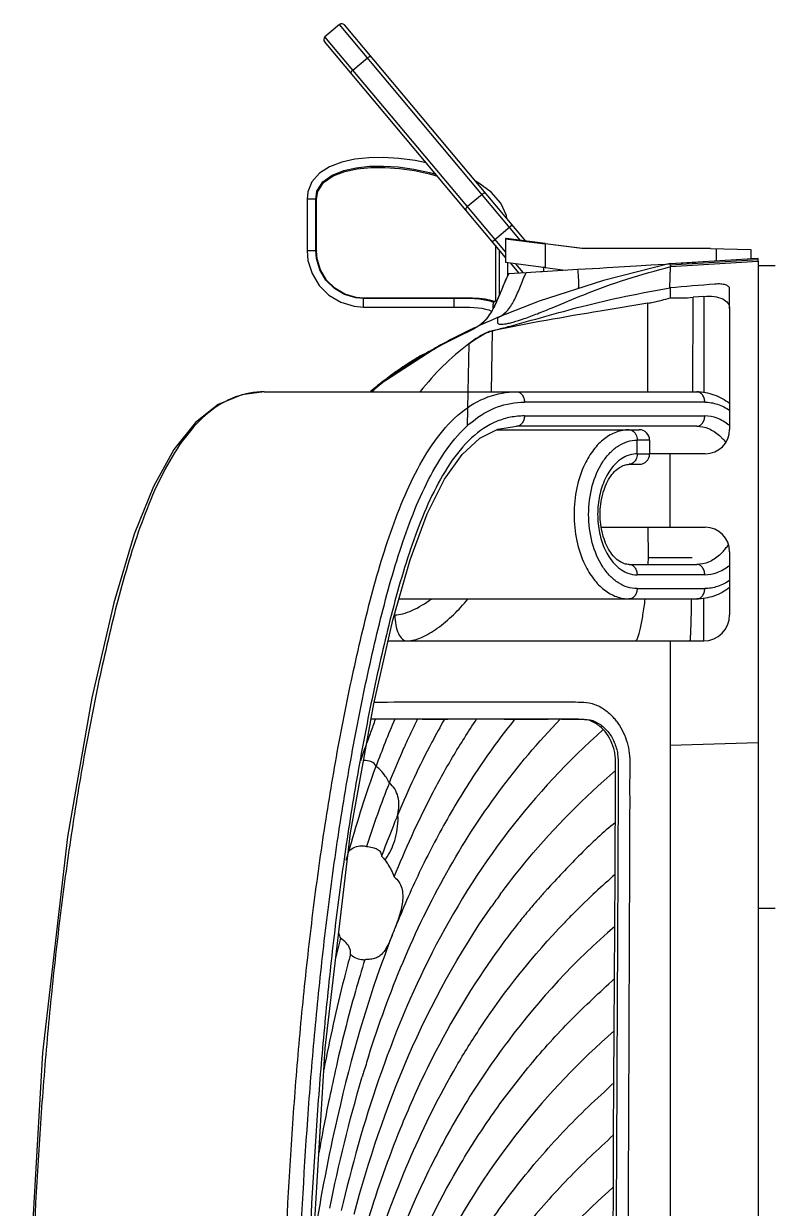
# Model space of a CAD drawing. Header units: millimetres. Extents: x 4086 to 8300, y 123 to 1549.
# Drawn here: x 7278.8 to 7322.3, y 1058.3 to 1127 of the extents above; entities that cross this region are included whole.
import ezdxf

# ---------------------------------------------------------------- set-up
doc = ezdxf.new("R2010")
doc.units = ezdxf.units.MM
doc.layers.add('00_COMPONENTS', color=7, linetype='Continuous')

msp = doc.modelspace()

# ---------------------------------------------------------------- linework, layer by layer
at = {"layer": '00_COMPONENTS', "color": 7, "linetype": 'Continuous'}
for p, q in [((7297.105, 1126.913), (7296.263, 1126.206)), ((7307.599, 1114.406), (7297.105, 1126.913)), ((7307.891, 1114.37), (7297.387, 1126.888)), ((7306.727, 1113.735), (7296.263, 1126.206)), ((7306.727, 1113.424), (7296.238, 1125.924)), ((7297.882, 1124.276), (7298.725, 1124.983)), ((7295.276, 1117.226), (7295.231, 1116.803)), ((7295.231, 1116.803), (7295.231, 1113.813)), ((7295.731, 1113.813), (7295.731, 1116.803)), ((7295.771, 1113.792), (7295.771, 1116.782)), ((7305.363, 1117.071), (7304.521, 1116.364)), ((7306.804, 1115.665), (7306.778, 1115.854)), ((7305.962, 1114.335), (7307.111, 1115.299)), ((7306.727, 1114.514), (7306.727, 1113.122)), ((7306.762, 1114.51), (7306.727, 1114.514)), ((7306.727, 1114.497), (7309.027, 1114.205)), ((7309.027, 1114.228), (7306.762, 1114.51)), ((7306.14, 1114.123), (7306.14, 1110.901)), ((7306.357, 1113.865), (7306.357, 1111.205)), ((7309.027, 1114.228), (7311.327, 1113.939)), ((7309.027, 1114.205), (7309.027, 1112.831)), ((7311.149, 1113.939), (7309.027, 1114.205)), ((7318.6, 1113.939), (7311.149, 1113.939)), ((7318.6, 1113.939), (7320.927, 1113.878)), ((7318.927, 1113.93), (7318.927, 1113.215)), ((7320.927, 1113.878), (7320.927, 1113.332)), ((7308.925, 1112.844), (7306.727, 1113.122)), ((7306.857, 1112.356), (7306.857, 1113.122)), ((7307.011, 1113.086), (7307.479, 1112.528)), ((7307.303, 1113.049), (7307.727, 1112.543)), ((7316.257, 1113.065), (7312.396, 1112.077)), ((7314.282, 1112.931), (7315.133, 1112.982)), ((7315.133, 1112.982), (7315.994, 1113.033)), ((7315.994, 1113.033), (7316.114, 1113.04)), ((7316.114, 1113.04), (7316.173, 1113.043)), ((7317.751, 1113.135), (7316.248, 1113.047)), ((7321.349, 1113.357), (7316.258, 1113.058)), ((7321.349, 1113.274), (7316.258, 1112.978)), ((7316.258, 1113.057), (7316.258, 1113.058)), ((7316.258, 1112.978), (7316.258, 1113.057)), ((7321.349, 1113.36), (7320.956, 1113.337)), ((7321.349, 1113.361), (7321.349, 1113.36)), ((7321.349, 1113.36), (7321.349, 1113.361)), ((7321.349, 1113.347), (7321.349, 1113.356)), ((7321.349, 1113.274), (7321.349, 1113.347)), ((7321.349, 1113.345), (7321.349, 1113.343)), ((7321.349, 1113.343), (7321.349, 1113.342)), ((7321.349, 1113.206), (7321.349, 1113.274)), ((7321.349, 1113.206), (7321.349, 954.808)), ((7306.575, 1111.721), (7306.918, 1112.494)), ((7306.918, 1112.494), (7307.923, 1112.554)), ((7306.918, 1112.496), (7306.918, 1112.494)), ((7306.918, 1112.494), (7306.918, 1112.494)), ((7307.923, 1112.554), (7308.745, 1112.603)), ((7308.745, 1112.603), (7308.867, 1112.61)), ((7308.867, 1112.61), (7310.918, 1112.732)), ((7308.927, 1112.824), (7308.909, 1112.846)), ((7309.027, 1112.831), (7308.925, 1112.844)), ((7308.927, 1112.846), (7308.927, 1112.614)), ((7309.027, 1112.831), (7310.171, 1112.688)), ((7310.918, 1112.732), (7312.192, 1112.807)), ((7312.192, 1112.807), (7312.584, 1112.831)), ((7312.584, 1112.831), (7314.282, 1112.931)), ((7322.349, 1112.928), (7321.349, 1112.928)), ((7312.396, 1112.077), (7308.665, 1110.883)), ((7319.704, 1110.456), (7319.704, 1111.604)), ((7298.5, 1111.045), (7298.5, 1111.065)), ((7303.738, 1111.065), (7298.5, 1111.065)), ((7298.501, 1110.787), (7298.501, 1111.045)), ((7303.738, 1111.045), (7298.501, 1111.045)), ((7303.997, 1111.066), (7303.738, 1111.065)), ((7303.738, 1111.045), (7303.738, 1111.065)), ((7303.877, 1111.046), (7303.738, 1111.045)), ((7303.738, 1110.545), (7303.738, 1111.045)), ((7306.084, 1110.861), (7305.88, 1110.928)), ((7306.471, 1111.468), (7306.501, 1111.541)), ((7317.568, 1105.639), (7317.586, 1111.111)), ((7318.204, 1111.167), (7317.586, 1111.111)), ((7318.204, 1111.167), (7318.204, 1105.57)), ((7297.949, 1110.592), (7298.501, 1110.545)), ((7298.501, 1110.545), (7298.501, 1110.787)), ((7298.501, 1110.545), (7303.738, 1110.545)), ((7303.738, 1110.545), (7303.892, 1110.545)), ((7305.759, 1110.376), (7305.913, 1110.31)), ((7306, 1110.731), (7305.991, 1110.668)), ((7305.991, 1110.668), (7305.992, 1110.561)), ((7305.991, 1110.668), (7305.991, 1110.563)), ((7305.991, 1110.563), (7305.991, 1110.426)), ((7305.992, 1110.561), (7305.992, 1110.427)), ((7306.095, 1110.87), (7306.051, 1110.829)), ((7308.665, 1110.883), (7306.261, 1109.935)), ((7314.973, 1105.638), (7314.961, 1110.771)), ((7319.704, 1110.452), (7319.703, 1103.459)), ((7306.261, 1109.935), (7305.894, 1109.775)), ((7304.936, 1109.295), (7302.855, 1108.286)), ((7304.98, 1109.364), (7304.8, 1109.282)), ((7304.918, 1109.332), (7304.917, 1109.326)), ((7304.935, 1109.341), (7304.918, 1109.332)), ((7305.95, 1109.17), (7305.885, 1105.638)), ((7304.591, 1108.414), (7304.54, 1105.638)), ((7300.64, 1106.978), (7300.608, 1106.957)), ((7300.664, 1106.994), (7300.64, 1106.978)), ((7299.743, 1106.332), (7299.772, 1106.355)), ((7299.743, 1106.332), (7299.77, 1106.297)), ((7299.811, 1106.384), (7299.839, 1106.405)), ((7292.74, 1105.638), (7317.805, 1105.638)), ((7304.54, 1105.638), (7304.503, 1103.638)), ((7318.26, 1105.038), (7307.814, 1105.038)), ((7307.814, 1104.238), (7318.26, 1104.238)), ((7306.209, 1103.438), (7314.47, 1103.438)), ((7317.805, 1103.638), (7307.36, 1103.638)), ((7314.343, 1102.038), (7314.343, 1102.838)), ((7315.07, 1102.838), (7314.343, 1102.838)), ((7315.07, 1102.838), (7315.07, 1102.038)), ((7314.343, 1102.038), (7315.07, 1102.038)), ((7318.289, 1102.045), (7315.07, 1102.045)), ((7313.888, 1101.438), (7314.47, 1101.438)), ((7312.281, 1097.788), (7318.289, 1097.788)), ((7314.997, 1096.038), (7314.992, 1097.788)), ((7314.997, 1096.038), (7317.537, 1096.038)), ((7319.703, 1096.374), (7319.703, 1092.71)), ((7313.888, 1095.638), (7317.805, 1095.638)), ((7318.26, 1095.038), (7314.343, 1095.038)), ((7314.343, 1094.238), (7318.26, 1094.238)), ((7300.546, 1093.638), (7317.805, 1093.638)), ((7299.92, 1091.21), (7318.203, 1091.21)), ((7302.738, 1087.678), (7303.613, 1087.679)), ((7299.195, 1086.666), (7298.925, 1086.666)), ((7301.376, 1086.676), (7301.175, 1086.675)), ((7301.63, 1086.677), (7301.376, 1086.676)), ((7301.904, 1086.677), (7301.629, 1086.677)), ((7302.125, 1086.678), (7301.904, 1086.677)), ((7307.25, 1086.679), (7305.043, 1086.679)), ((7316.255, 1085.15), (7316.246, 982.931)), ((7321.349, 1085.307), (7316.255, 1085.15)), ((7300.49, 1081.158), (7300.436, 1081.027)), ((7300.497, 1080.987), (7300.436, 1081.027)), ((7297.646, 1079.008), (7297.708, 1079.228)), ((7313.05, 1074.663), (7313.066, 1077.677)), ((7306.417, 1076.523), (7306.479, 1076.607)), ((7306.479, 1076.607), (7306.526, 1076.671)), ((7313.218, 1076.638), (7313.213, 1075.438)), ((7313.894, 1076.638), (7313.889, 1075.438)), ((7321.349, 1075.721), (7322.349, 1075.721)), ((7313.034, 1071.648), (7313.05, 1074.663)), ((7297.739, 1073.045), (7297.702, 1072.91)), ((7313.018, 1068.632), (7313.034, 1071.648)), ((7313.001, 1065.622), (7313.018, 1068.625)), ((7298.784, 1067.129), (7298.799, 1067.178)), ((7298.407, 1065.902), (7298.428, 1065.973)), ((7312.985, 1062.596), (7313.001, 1065.615)), ((7312.969, 1059.583), (7312.985, 1062.59)), ((7312.952, 1056.556), (7312.969, 1059.577))]:
    msp.add_line(p, q, dxfattribs=at)
for points in [[(7302.134, 1118.897), (7301.497, 1119.032), (7300.551, 1119.158), (7299.659, 1119.212), (7298.811, 1119.197), (7298.002, 1119.111), (7297.234, 1118.942), (7296.535, 1118.675), (7295.944, 1118.297), (7295.511, 1117.804), (7295.276, 1117.226)], [(7295.731, 1116.803), (7295.798, 1117.252), (7296.134, 1117.792), (7296.685, 1118.191), (7297.347, 1118.454), (7298.069, 1118.615), (7298.84, 1118.698), (7299.652, 1118.711), (7300.504, 1118.66), (7301.404, 1118.54), (7302.328, 1118.347), (7302.684, 1118.242)], [(7295.771, 1116.782), (7295.842, 1117.233), (7296.188, 1117.764), (7296.744, 1118.147), (7297.407, 1118.399), (7298.132, 1118.551), (7298.913, 1118.627), (7299.733, 1118.632), (7300.579, 1118.573), (7301.447, 1118.45), (7302.315, 1118.263), (7302.782, 1118.125)], [(7305.887, 1117.198), (7305.18, 1117.727), (7304.987, 1117.831)], [(7306.778, 1115.854), (7306.442, 1116.569), (7305.887, 1117.198)], [(7295.231, 1113.813), (7295.281, 1113.243), (7295.515, 1112.48), (7295.928, 1111.795), (7296.497, 1111.231), (7297.185, 1110.821), (7297.949, 1110.592)], [(7298.501, 1111.045), (7298.061, 1111.08), (7297.402, 1111.272), (7296.809, 1111.621), (7296.319, 1112.107), (7295.966, 1112.697), (7295.769, 1113.354), (7295.731, 1113.813)], [(7298.5, 1111.065), (7298.071, 1111.099), (7297.421, 1111.288), (7296.835, 1111.632), (7296.352, 1112.111), (7296.003, 1112.694), (7295.809, 1113.342), (7295.771, 1113.792)], [(7306.031, 1110.801), (7305.831, 1110.878), (7305.515, 1110.952), (7305.212, 1110.997), (7304.922, 1111.024), (7304.643, 1111.038), (7304.374, 1111.044), (7304.13, 1111.046), (7303.877, 1111.046)], [(7305.88, 1110.928), (7305.543, 1110.994), (7305.189, 1111.034), (7304.817, 1111.056), (7304.422, 1111.065), (7303.997, 1111.066)], [(7306.23, 1110.916), (7306.217, 1110.916), (7306.151, 1110.901), (7306.095, 1110.87)], [(7303.892, 1110.545), (7304.162, 1110.546), (7304.413, 1110.544), (7304.661, 1110.537), (7304.899, 1110.524), (7305.128, 1110.504), (7305.349, 1110.474), (7305.559, 1110.433), (7305.759, 1110.376)], [(7306.051, 1110.829), (7306.02, 1110.783), (7306, 1110.731)], [(7305.894, 1109.775), (7305.569, 1109.63), (7305.26, 1109.488), (7304.965, 1109.349), (7304.685, 1109.214), (7304.418, 1109.083), (7304.163, 1108.955), (7303.922, 1108.831), (7303.692, 1108.71), (7303.474, 1108.594), (7303.268, 1108.482), (7303.074, 1108.375), (7302.894, 1108.273), (7302.73, 1108.18), (7302.584, 1108.096), (7302.459, 1108.022), (7302.358, 1107.962), (7302.319, 1107.939)], [(7304.8, 1109.282), (7304.017, 1108.9), (7303.206, 1108.477), (7302.367, 1108.008)], [(7302.855, 1108.286), (7299.47, 1106.074), (7298.999, 1105.638)], [(7302.302, 1107.968), (7301.501, 1107.485), (7300.609, 1106.901), (7299.698, 1106.246), (7298.936, 1105.638)], [(7300.663, 1106.993), (7300.704, 1107.022), (7300.883, 1107.141), (7300.939, 1107.178)], [(7292.74, 1105.638), (7291.443, 1105.471), (7290.079, 1104.893), (7288.771, 1103.863), (7287.51, 1102.293), (7286.329, 1100.157), (7285.219, 1097.387), (7284.034, 1093.419), (7282.766, 1087.914), (7281.345, 1079.858), (7279.894, 1067.341), (7279.005, 1051.963), (7278.813, 1034.038)], [(7295.155, 1034.038), (7295.355, 1052.167), (7296.269, 1067.615), (7297.749, 1080.084), (7299.087, 1087.565), (7300.193, 1092.404), (7301.197, 1095.913), (7302.184, 1098.566), (7303.189, 1100.57), (7304.215, 1102.011), (7305.234, 1102.948), (7306.285, 1103.477), (7307.361, 1103.638)]]:
    msp.add_lwpolyline(points, dxfattribs=at)
for centre, radius, start, end in [((7297.234, 1126.759), 0.2, 40, 130), ((7296.391, 1126.052), 0.2, 130, 220), ((7316.33, 1113.198), 0.374, 206.23168, 209.63291), ((7315.311, 1108.419), 9.332, 154.09072, 154.80465), ((7316.708, 1120.71), 9.639, 267.35042, 275.22668), ((7319.013, 1079.109), 33.351, 116.11811, 119.12716), ((7320.189, 1076.734), 36.001, 115.59563, 116.13454), ((7320.638, 1075.797), 37.04, 115.10016, 115.59589), ((7304.018, 1111.252), 2.121, 295.09898, 301.20812), ((7320.997, 1075.031), 37.886, 114.7386, 115.10067), ((7313.617, 1096.451), 14.986, 127.03372, 142.12893), ((7317.488, 1081.9), 30.171, 119.17769, 120.20759), ((7315.148, 1094.348), 17.586, 125.20411, 126.88849), ((7314.066, 1087.119), 23.972, 121.54746, 122.61253), ((7312.561, 1089.569), 21.097, 120.53593, 121.54425), ((7302.349, 1106.88), 0.998, 110.32813, 120.49608), ((7317.488, 1081.942), 30.134, 120.25448, 121.00119), ((7316.993, 1082.751), 29.187, 120.20938, 120.94705), ((7302.355, 1106.865), 1.015, 102.83943, 110.35346), ((7311.512, 1090.933), 19.382, 124.2351, 126.34112), ((7313.302, 1088.308), 22.559, 122.61305, 124.07574), ((7313.306, 1088.302), 22.566, 122.60551, 124.07278), ((7311.848, 1090.496), 19.933, 127.39377, 130.52148), ((7311.864, 1090.476), 19.959, 127.40476, 127.64797), ((7311.863, 1090.476), 19.958, 127.14915, 127.28883), ((7311.862, 1090.478), 19.956, 126.87896, 127.04923), ((7311.861, 1090.48), 19.954, 126.7097, 126.87896), ((7311.859, 1090.483), 19.95, 126.37645, 126.70971), ((7314.47, 1102.838), 0.6, 0, 90), ((7318.289, 1103.459), 1.414, 269.99978, 359.99925), ((7317.329, 1101.089), 2.689, 46.23533, 48.48486), ((7314.47, 1102.038), 0.6, 270, 0), ((7318.289, 1096.374), 1.414, 359.99999, 89.99962), ((7317.013, 1098.493), 3.128, 317.09032, 321.79892), ((7316.759, 1098.694), 3.452, 321.79375, 326.16945), ((7317.259, 1098.263), 2.792, 311.55166, 317.10389), ((7318.203, 1092.71), 1.5, 270.00021, 0), ((7351.34, 1064.853), 55.503, 156.85232, 159.87013), ((7285.153, 1094.18), 18.105, 335.16552, 335.51729), ((7310.553, 1084.598), 3.253, 37.14851, 41.79013), ((6153.451, 1086.957), 1159.649, 359.690317, 359.839053), ((7355.886, 1060.8), 60.137, 158.34473, 162.08143), ((7358.623, 1057.056), 62.931, 157.60987, 159.84713), ((7296.132, 1081.13), 4.455, 324.03715, 325.14644), ((7345.97, 1040.103), 49.945, 131.20884, 132.9504), ((7340.707, 1048.137), 42.657, 138.05097, 138.9936), ((7343.777, 1045.389), 46.778, 137.81757, 138.06088), ((7345.111, 1044.18), 48.578, 137.64452, 137.81796), ((7343.654, 1042.59), 46.546, 132.9497, 135.09979), ((7341.056, 1051.042), 43.002, 143.66102, 144.77905), ((7337.223, 1051.172), 38.037, 138.99995, 140.33796), ((7337.923, 1050.599), 38.942, 140.34691, 141.58404), ((7342.229, 1044.02), 44.527, 135.10955, 136.12361), ((7383.992, 1052.544), 89.442, 166.13232, 166.94695), ((7301.233, 1075.514), 4.355, 196.38038, 200.61285), ((7296.533, 1075.863), 4.005, 335.71892, 340.81431), ((7378.299, 1051.084), 83.5, 164.84806, 165.74597), ((7298.704, 1074.098), 1.428, 227.47293, 229.30077), ((7370.374, 1050.371), 75.207, 162.69342, 164.14644), ((7298.478, 1073.791), 1.053, 270.02152, 275.23841), ((7390.161, 1048.169), 95.714, 165.80293, 169.03583), ((7380.265, 1047.641), 85.468, 164.19707, 167.39325), ((7369.163, 1044.865), 73.817, 162.44492, 163.18302), ((7348.591, 1043.724), 51.671, 153.68385, 154.00414), ((7394.463, 1044.374), 100.036, 167.34208, 168.39225), ((7370.597, 1044.429), 75.316, 163.18116, 163.37782), ((7406.124, 1041.992), 111.938, 168.39921, 169.93075)]:
    msp.add_arc(centre, radius, start, end, dxfattribs=at)
for points, knots in [([(7298.725, 1124.983), (7298.744, 1124.999), (7298.785, 1125.027), (7298.846, 1125.053), (7298.901, 1125.06), (7298.933, 1125.046), (7298.942, 1125.035)], [0, 0, 0, 0, 0.320217, 0.60483, 0.829662, 1, 1, 1, 1]), ([(7297.793, 1124.071), (7297.784, 1124.082), (7297.775, 1124.115), (7297.792, 1124.168), (7297.828, 1124.225), (7297.863, 1124.259), (7297.882, 1124.276)], [0, 0, 0, 0, 0.170338, 0.39517, 0.679783, 1, 1, 1, 1]), ([(7305.58, 1117.124), (7305.572, 1117.134), (7305.54, 1117.148), (7305.485, 1117.141), (7305.423, 1117.115), (7305.383, 1117.088), (7305.363, 1117.071)], [0, 0, 0, 0, 0.170338, 0.39517, 0.679783, 1, 1, 1, 1]), ([(7295.231, 1116.803), (7295.231, 1116.804), (7295.239, 1116.804), (7295.25, 1116.807), (7295.272, 1116.807), (7295.313, 1116.809), (7295.378, 1116.811), (7295.433, 1116.811), (7295.463, 1116.811)], [0, 0, 0, 0, 0.020327, 0.076417, 0.167349, 0.290129, 0.613688, 1, 1, 1, 1]), ([(7295.463, 1116.811), (7295.497, 1116.811), (7295.559, 1116.811), (7295.634, 1116.81), (7295.681, 1116.808), (7295.708, 1116.807), (7295.72, 1116.804), (7295.731, 1116.804), (7295.73, 1116.803)], [0, 0, 0, 0, 0.376259, 0.701693, 0.827349, 0.920989, 0.979256, 1, 1, 1, 1]), ([(7295.732, 1116.786), (7295.741, 1116.786), (7295.753, 1116.784), (7295.767, 1116.784), (7295.771, 1116.782)], [0, 0, 0, 0, 0.685942, 1, 1, 1, 1]), ([(7295.771, 1116.782), (7295.771, 1116.782), (7295.771, 1116.782), (7295.771, 1116.782), (7295.771, 1116.782)], [0, 0, 0, 0, 0.6153, 1, 1, 1, 1]), ([(7304.521, 1116.364), (7304.501, 1116.348), (7304.467, 1116.313), (7304.431, 1116.257), (7304.414, 1116.204), (7304.423, 1116.17), (7304.431, 1116.16)], [0, 0, 0, 0, 0.320217, 0.60483, 0.829662, 1, 1, 1, 1]), ([(7295.231, 1113.813), (7295.231, 1113.815), (7295.239, 1113.815), (7295.25, 1113.817), (7295.272, 1113.818), (7295.313, 1113.82), (7295.378, 1113.821), (7295.433, 1113.822), (7295.463, 1113.822)], [0, 0, 0, 0, 0.020326, 0.076415, 0.167346, 0.290125, 0.613686, 1, 1, 1, 1]), ([(7295.463, 1113.822), (7295.497, 1113.822), (7295.559, 1113.822), (7295.634, 1113.821), (7295.681, 1113.818), (7295.708, 1113.818), (7295.72, 1113.815), (7295.731, 1113.815), (7295.731, 1113.813)], [0, 0, 0, 0, 0.376255, 0.701687, 0.827344, 0.920985, 0.979254, 1, 1, 1, 1]), ([(7295.734, 1113.797), (7295.739, 1113.797), (7295.751, 1113.795), (7295.764, 1113.796), (7295.771, 1113.793)], [0, 0, 0, 0, 0.38691, 1, 1, 1, 1]), ([(7295.771, 1113.793), (7295.771, 1113.793), (7295.771, 1113.793), (7295.771, 1113.793), (7295.771, 1113.792)], [0, 0, 0, 0, 0.61528, 1, 1, 1, 1]), ([(7316.258, 1112.978), (7316.277, 1112.969), (7316.285, 1112.93), (7316.29, 1112.899), (7316.291, 1112.889)], [0, 0, 0, 0, 0.676786, 1, 1, 1, 1]), ([(7306.303, 1109.943), (7306.514, 1110.04), (7306.9, 1110.356), (7307.282, 1111.014), (7307.59, 1111.765), (7307.801, 1112.29), (7307.923, 1112.554)], [0, 0, 0, 0, 0.222516, 0.459459, 0.72133, 1, 1, 1, 1]), ([(7310.918, 1111.622), (7310.955, 1111.633), (7310.979, 1111.785), (7310.972, 1111.996), (7310.947, 1112.342), (7310.927, 1112.593), (7310.918, 1112.732)], [0, 0, 0, 0, 0.103094, 0.319178, 0.628388, 1, 1, 1, 1]), ([(7316.248, 1111.661), (7316.245, 1111.821), (7316.252, 1112.097), (7316.262, 1112.455), (7316.272, 1112.705), (7316.292, 1112.837), (7316.291, 1112.889)], [0, 0, 0, 0, 0.388845, 0.675171, 0.873993, 1, 1, 1, 1]), ([(7306.058, 1110.527), (7306.106, 1110.62), (7306.292, 1111.012), (7306.451, 1111.416), (7306.576, 1111.72)], [0, 0, 0, 0, 0.241179, 1, 1, 1, 1]), ([(7306.87, 1109.413), (7308.298, 1109.79), (7311.384, 1110.713), (7314.543, 1111.366), (7316.262, 1111.652)], [0, 0, 0, 0, 0.458745, 1, 1, 1, 1]), ([(7316.262, 1111.652), (7316.263, 1111.608), (7316.264, 1111.418), (7316.263, 1111.228), (7316.262, 1111.081)], [0, 0, 0, 0, 0.23012, 1, 1, 1, 1]), ([(7319.704, 1111.604), (7319.702, 1111.651), (7319.642, 1111.762), (7319.442, 1111.844), (7319.174, 1111.888), (7318.967, 1111.884), (7318.855, 1111.876)], [0, 0, 0, 0, 0.146395, 0.356488, 0.651076, 1, 1, 1, 1]), ([(7306.06, 1110.538), (7306.098, 1110.611), (7306.245, 1110.916), (7306.373, 1111.23), (7306.471, 1111.468)], [0, 0, 0, 0, 0.242643, 1, 1, 1, 1]), ([(7306.261, 1109.639), (7306.265, 1109.621), (7306.29, 1109.577), (7306.379, 1109.549), (7306.507, 1109.546), (7306.684, 1109.564), (7306.906, 1109.607), (7307.287, 1109.704), (7307.848, 1109.888), (7308.6, 1110.171), (7309.752, 1110.636), (7310.645, 1111.014), (7311.261, 1111.262)], [0, 0, 0, 0, 0.010684, 0.025772, 0.049619, 0.082831, 0.125203, 0.176528, 0.303176, 0.455918, 0.627336, 1, 1, 1, 1]), ([(7314.961, 1110.771), (7315.065, 1110.788), (7315.504, 1110.87), (7315.937, 1110.983), (7316.262, 1111.081)], [0, 0, 0, 0, 0.237728, 1, 1, 1, 1]), ([(7318.204, 1111.167), (7318.406, 1111.185), (7318.783, 1111.182), (7319.278, 1111.062), (7319.628, 1110.81), (7319.704, 1110.563), (7319.704, 1110.453)], [0, 0, 0, 0, 0.330642, 0.609061, 0.820367, 1, 1, 1, 1]), ([(7314.961, 1110.771), (7314.044, 1110.618), (7311.035, 1110.123), (7308.029, 1109.6), (7305.954, 1109.17)], [0, 0, 0, 0, 0.304777, 1, 1, 1, 1]), ([(7304.951, 1109.335), (7305.01, 1109.364), (7305.235, 1109.488), (7305.436, 1109.655), (7305.566, 1109.795)], [0, 0, 0, 0, 0.256914, 1, 1, 1, 1]), ([(7306.261, 1109.935), (7306.263, 1109.922), (7306.254, 1109.823), (7306.26, 1109.725), (7306.261, 1109.639)], [0, 0, 0, 0, 0.132602, 1, 1, 1, 1]), ([(7304.591, 1108.414), (7304.826, 1108.591), (7305.177, 1108.824), (7305.633, 1109.058), (7305.838, 1109.142), (7305.929, 1109.164)], [0, 0, 0, 0, 0.57236, 0.817222, 1, 1, 1, 1]), ([(7305.009, 1108.718), (7305.141, 1108.81), (7305.385, 1108.962), (7305.643, 1109.092), (7305.763, 1109.134)], [0, 0, 0, 0, 0.559672, 1, 1, 1, 1]), ([(7305.763, 1109.134), (7305.771, 1109.137), (7305.795, 1109.146), (7305.822, 1109.154), (7305.84, 1109.153)], [0, 0, 0, 0, 0.322267, 1, 1, 1, 1]), ([(7305.929, 1109.164), (7305.933, 1109.165), (7305.941, 1109.167), (7305.949, 1109.169), (7305.954, 1109.17)], [0, 0, 0, 0, 0.509554, 1, 1, 1, 1]), ([(7305.944, 1109.168), (7306.017, 1109.186), (7306.326, 1109.267), (7306.634, 1109.349), (7306.87, 1109.413)], [0, 0, 0, 0, 0.234258, 1, 1, 1, 1]), ([(7298.935, 1105.646), (7299.185, 1105.851), (7300.155, 1106.616), (7301.186, 1107.303), (7301.967, 1107.772)], [0, 0, 0, 0, 0.26174, 1, 1, 1, 1]), ([(7301.984, 1107.783), (7301.725, 1107.627), (7300.679, 1106.977), (7299.678, 1106.254), (7298.961, 1105.664)], [0, 0, 0, 0, 0.245791, 1, 1, 1, 1]), ([(7292.74, 1105.638), (7292.181, 1105.638), (7291.009, 1105.428), (7289.42, 1104.466), (7288.076, 1102.988), (7286.96, 1101.165), (7286.028, 1099.126), (7284.972, 1096.209), (7283.936, 1092.397), (7282.901, 1087.725), (7282.02, 1082.977), (7281.285, 1078.174), (7280.677, 1073.33), (7280.182, 1068.457), (7279.659, 1061.928), (7279.229, 1053.737), (7278.997, 1043.891), (7278.986, 1037.323), (7279.022, 1034.038)], [0, 0, 0, 0, 0.0222, 0.046025, 0.072319, 0.100712, 0.130495, 0.161124, 0.223663, 0.287002, 0.350876, 0.415151, 0.479717, 0.544489, 0.609409, 0.739495, 0.869728, 1, 1, 1, 1]), ([(7293.641, 1034.038), (7293.605, 1037.323), (7293.618, 1043.891), (7293.848, 1053.737), (7294.278, 1061.928), (7294.802, 1068.457), (7295.296, 1073.33), (7295.904, 1078.174), (7296.64, 1082.977), (7297.521, 1087.725), (7298.555, 1092.397), (7299.592, 1096.209), (7300.647, 1099.126), (7301.58, 1101.165), (7302.696, 1102.988), (7304.04, 1104.466), (7305.628, 1105.428), (7306.8, 1105.638), (7307.36, 1105.638)], [0, 0, 0, 0, 0.130269, 0.260503, 0.39059, 0.45551, 0.520282, 0.584848, 0.649123, 0.712997, 0.776337, 0.838877, 0.869506, 0.899289, 0.927683, 0.953976, 0.977802, 1, 1, 1, 1]), ([(7307.36, 1105.638), (7307.417, 1105.638), (7307.544, 1105.605), (7307.697, 1105.464), (7307.793, 1105.264), (7307.814, 1105.113), (7307.814, 1105.038)], [0, 0, 0, 0, 0.208658, 0.455319, 0.730106, 1, 1, 1, 1]), ([(7317.805, 1105.638), (7318.139, 1105.638), (7318.823, 1105.517), (7319.428, 1105.182), (7319.705, 1104.976)], [0, 0, 0, 0, 0.491282, 1, 1, 1, 1]), ([(7318.26, 1105.038), (7318.26, 1105.116), (7318.238, 1105.267), (7318.142, 1105.464), (7317.992, 1105.603), (7317.865, 1105.638), (7317.805, 1105.638)], [0, 0, 0, 0, 0.280841, 0.544707, 0.782508, 1, 1, 1, 1]), ([(7294.487, 1034.038), (7294.452, 1037.316), (7294.464, 1043.87), (7294.693, 1053.693), (7295.122, 1061.86), (7295.644, 1068.368), (7296.136, 1073.221), (7296.741, 1078.043), (7297.473, 1082.822), (7298.348, 1087.542), (7299.374, 1092.173), (7300.397, 1095.939), (7301.432, 1098.8), (7302.335, 1100.778), (7303.405, 1102.527), (7304.681, 1103.932), (7306.181, 1104.84), (7307.286, 1105.038), (7307.814, 1105.038)], [0, 0, 0, 0, 0.131369, 0.262673, 0.393742, 0.459114, 0.524305, 0.589255, 0.653871, 0.718039, 0.781601, 0.843975, 0.874259, 0.903456, 0.930979, 0.956146, 0.978818, 1, 1, 1, 1]), ([(7318.26, 1105.038), (7318.511, 1105.038), (7319.029, 1104.951), (7319.494, 1104.71), (7319.712, 1104.559)], [0, 0, 0, 0, 0.486328, 1, 1, 1, 1]), ([(7307.814, 1104.238), (7307.547, 1104.238), (7307.005, 1104.189), (7305.918, 1103.866), (7304.646, 1102.983), (7303.423, 1101.457), (7302.414, 1099.617), (7301.572, 1097.588), (7300.855, 1095.447), (7300.231, 1093.239), (7299.488, 1090.232), (7298.67, 1086.415), (7297.84, 1081.778), (7297.145, 1077.09), (7296.571, 1072.363), (7296.104, 1067.609), (7295.609, 1061.241), (7295.202, 1053.252), (7294.985, 1043.649), (7294.975, 1037.242), (7295.01, 1034.038)], [0, 0, 0, 0, 0.010863, 0.021975, 0.045782, 0.072285, 0.100894, 0.130806, 0.161484, 0.192615, 0.224043, 0.287376, 0.351229, 0.415471, 0.479997, 0.544726, 0.609603, 0.739611, 0.869784, 1, 1, 1, 1]), ([(7307.814, 1104.238), (7307.814, 1104.164), (7307.793, 1104.013), (7307.698, 1103.813), (7307.545, 1103.673), (7307.419, 1103.639), (7307.361, 1103.638)], [0, 0, 0, 0, 0.269751, 0.544459, 0.791198, 1, 1, 1, 1]), ([(7317.805, 1103.638), (7317.865, 1103.638), (7317.992, 1103.674), (7318.142, 1103.813), (7318.238, 1104.01), (7318.26, 1104.161), (7318.26, 1104.238)], [0, 0, 0, 0, 0.217492, 0.455293, 0.719159, 1, 1, 1, 1]), ([(7319.656, 1103.711), (7319.453, 1103.875), (7319.012, 1104.14), (7318.504, 1104.238), (7318.26, 1104.238)], [0, 0, 0, 0, 0.517132, 1, 1, 1, 1]), ([(7313.888, 1103.438), (7313.637, 1103.438), (7313.115, 1103.341), (7312.4, 1102.926), (7311.777, 1102.279), (7311.456, 1101.742), (7311.314, 1101.448)], [0, 0, 0, 0, 0.220164, 0.455042, 0.714092, 1, 1, 1, 1]), ([(7314.062, 1103.393), (7314.15, 1103.345), (7314.298, 1103.17), (7314.343, 1102.952), (7314.343, 1102.838)], [0, 0, 0, 0, 0.467793, 1, 1, 1, 1]), ([(7317.805, 1103.638), (7318.035, 1103.638), (7318.518, 1103.537), (7318.925, 1103.267), (7319.111, 1103.102)], [0, 0, 0, 0, 0.480341, 1, 1, 1, 1]), ([(7314.343, 1094.238), (7314.158, 1094.238), (7313.778, 1094.297), (7313.241, 1094.553), (7312.753, 1094.961), (7312.168, 1095.709), (7311.667, 1096.921), (7311.467, 1098.538), (7311.667, 1100.156), (7312.168, 1101.368), (7312.753, 1102.116), (7313.241, 1102.524), (7313.778, 1102.78), (7314.158, 1102.838), (7314.343, 1102.838)], [0, 0, 0, 0, 0.049211, 0.100828, 0.156564, 0.217289, 0.352542, 0.500003, 0.647464, 0.782715, 0.84344, 0.899176, 0.950791, 1, 1, 1, 1]), ([(7319.189, 1103.031), (7319.213, 1103.008), (7319.31, 1102.911), (7319.401, 1102.808), (7319.465, 1102.727)], [0, 0, 0, 0, 0.244747, 1, 1, 1, 1]), ([(7314.343, 1102.038), (7314.282, 1102.038), (7314.036, 1102.023), (7313.795, 1101.947), (7313.629, 1101.863)], [0, 0, 0, 0, 0.245445, 1, 1, 1, 1]), ([(7314.343, 1102.038), (7314.343, 1101.924), (7314.298, 1101.707), (7314.15, 1101.532), (7314.062, 1101.484)], [0, 0, 0, 0, 0.532207, 1, 1, 1, 1]), ([(7316.256, 1097.788), (7316.262, 1098.505), (7316.278, 1099.927), (7316.253, 1101.348), (7316.255, 1102.053)], [0, 0, 0, 0, 0.504181, 1, 1, 1, 1]), ([(7311.314, 1101.448), (7311.104, 1101.011), (7310.791, 1100.052), (7310.637, 1098.538), (7310.791, 1097.025), (7311.104, 1096.065), (7311.314, 1095.629)], [0, 0, 0, 0, 0.242855, 0.5, 0.757146, 1, 1, 1, 1]), ([(7313.629, 1101.863), (7313.121, 1101.607), (7312.513, 1100.818), (7312.13, 1099.608), (7312.021, 1098.54), (7312.13, 1097.471), (7312.512, 1096.261), (7313.119, 1095.471), (7313.627, 1095.214)], [0, 0, 0, 0, 0.223547, 0.357902, 0.499939, 0.641986, 0.776371, 1, 1, 1, 1]), ([(7313.888, 1095.638), (7313.795, 1095.638), (7313.595, 1095.671), (7313.299, 1095.818), (7313.008, 1096.068), (7312.629, 1096.567), (7312.293, 1097.406), (7312.156, 1098.538), (7312.293, 1099.671), (7312.629, 1100.509), (7313.008, 1101.008), (7313.299, 1101.259), (7313.595, 1101.406), (7313.795, 1101.438), (7313.888, 1101.438)], [0, 0, 0, 0, 0.038333, 0.082245, 0.13429, 0.195249, 0.338982, 0.49998, 0.660985, 0.804735, 0.865697, 0.917751, 0.961669, 1, 1, 1, 1]), ([(7314.987, 1095.633), (7314.988, 1095.668), (7314.993, 1095.803), (7314.996, 1095.938), (7314.997, 1096.038)], [0, 0, 0, 0, 0.25811, 1, 1, 1, 1]), ([(7319.111, 1096.174), (7318.925, 1096.01), (7318.517, 1095.74), (7318.035, 1095.638), (7317.805, 1095.638)], [0, 0, 0, 0, 0.519647, 1, 1, 1, 1]), ([(7311.314, 1095.629), (7311.456, 1095.335), (7311.777, 1094.798), (7312.4, 1094.15), (7313.115, 1093.736), (7313.637, 1093.638), (7313.888, 1093.638)], [0, 0, 0, 0, 0.285908, 0.544957, 0.779835, 1, 1, 1, 1]), ([(7313.627, 1095.214), (7313.684, 1095.186), (7313.91, 1095.086), (7314.16, 1095.038), (7314.343, 1095.038)], [0, 0, 0, 0, 0.257911, 1, 1, 1, 1]), ([(7313.888, 1095.638), (7313.948, 1095.638), (7314.075, 1095.603), (7314.225, 1095.464), (7314.321, 1095.267), (7314.343, 1095.116), (7314.343, 1095.038)], [0, 0, 0, 0, 0.217492, 0.455293, 0.719159, 1, 1, 1, 1]), ([(7318.26, 1095.038), (7318.26, 1095.116), (7318.238, 1095.267), (7318.142, 1095.464), (7317.992, 1095.603), (7317.865, 1095.638), (7317.805, 1095.638)], [0, 0, 0, 0, 0.280841, 0.544707, 0.782508, 1, 1, 1, 1]), ([(7318.26, 1095.038), (7318.502, 1095.038), (7319.008, 1095.136), (7319.447, 1095.399), (7319.65, 1095.561)], [0, 0, 0, 0, 0.482988, 1, 1, 1, 1]), ([(7319.712, 1094.718), (7319.494, 1094.567), (7319.029, 1094.325), (7318.511, 1094.238), (7318.26, 1094.238)], [0, 0, 0, 0, 0.513676, 1, 1, 1, 1]), ([(7314.343, 1094.238), (7314.343, 1094.161), (7314.321, 1094.01), (7314.225, 1093.813), (7314.075, 1093.674), (7313.948, 1093.638), (7313.888, 1093.638)], [0, 0, 0, 0, 0.280841, 0.544707, 0.782508, 1, 1, 1, 1]), ([(7319.704, 1094.3), (7319.427, 1094.094), (7318.823, 1093.759), (7318.139, 1093.638), (7317.805, 1093.638)], [0, 0, 0, 0, 0.508701, 1, 1, 1, 1]), ([(7317.805, 1093.638), (7317.865, 1093.638), (7317.992, 1093.674), (7318.142, 1093.813), (7318.238, 1094.01), (7318.26, 1094.161), (7318.26, 1094.238)], [0, 0, 0, 0, 0.217492, 0.455293, 0.719159, 1, 1, 1, 1]), ([(7300.311, 1092.71), (7300.468, 1092.71), (7300.811, 1092.771), (7301.539, 1093.05), (7302.073, 1093.379), (7302.425, 1093.633)], [0, 0, 0, 0, 0.201738, 0.441735, 1, 1, 1, 1]), ([(7301.024, 1091.21), (7301.307, 1091.21), (7301.936, 1091.401), (7303.173, 1092.161), (7304.021, 1092.997), (7304.532, 1093.632)], [0, 0, 0, 0, 0.194668, 0.438487, 1, 1, 1, 1]), ([(7314.25, 1091.21), (7314.278, 1091.21), (7314.34, 1091.288), (7314.397, 1091.431), (7314.471, 1091.664), (7314.574, 1092.095), (7314.697, 1092.761), (7314.777, 1093.326), (7314.815, 1093.634)], [0, 0, 0, 0, 0.033473, 0.098794, 0.195333, 0.318928, 0.630434, 1, 1, 1, 1]), ([(7317.416, 1091.21), (7317.42, 1091.21), (7317.422, 1091.236), (7317.429, 1091.266), (7317.433, 1091.332), (7317.442, 1091.456), (7317.452, 1091.664), (7317.464, 1091.962), (7317.475, 1092.322), (7317.491, 1092.888), (7317.5, 1093.333), (7317.506, 1093.64)], [0, 0, 0, 0, 0.005872, 0.021865, 0.047606, 0.082529, 0.177546, 0.302136, 0.451492, 0.6208, 1, 1, 1, 1]), ([(7318.204, 1091.21), (7318.199, 1091.21), (7318.209, 1091.238), (7318.199, 1091.267), (7318.204, 1091.337), (7318.202, 1091.421), (7318.202, 1091.531), (7318.202, 1091.713), (7318.202, 1091.985), (7318.201, 1092.354), (7318.201, 1092.772), (7318.202, 1093.227), (7318.202, 1093.542), (7318.202, 1093.703)], [0, 0, 0, 0, 0.005454, 0.021398, 0.047215, 0.082286, 0.125994, 0.17772, 0.302756, 0.452447, 0.621849, 0.806015, 1, 1, 1, 1]), ([(7300.311, 1092.71), (7300.311, 1092.512), (7300.346, 1092.143), (7300.486, 1091.664), (7300.698, 1091.313), (7300.925, 1091.21), (7301.024, 1091.21)], [0, 0, 0, 0, 0.331093, 0.618124, 0.834115, 1, 1, 1, 1]), ([(7299.084, 1087.667), (7299.352, 1087.667), (7300.57, 1087.671), (7301.788, 1087.678), (7302.738, 1087.678)], [0, 0, 0, 0, 0.219906, 1, 1, 1, 1]), ([(7303.613, 1087.679), (7304.339, 1087.679), (7305.449, 1087.68), (7306.958, 1087.678), (7308.148, 1087.675), (7309.161, 1087.682), (7309.988, 1087.686), (7310.826, 1087.666), (7311.713, 1087.675), (7312.49, 1087.237), (7312.827, 1086.936), (7312.979, 1086.766)], [0, 0, 0, 0, 0.226246, 0.346219, 0.470061, 0.597318, 0.662078, 0.72747, 0.860021, 0.929063, 1, 1, 1, 1]), ([(7298.663, 1085.202), (7298.751, 1085.444), (7298.932, 1085.931), (7299.104, 1086.422), (7299.195, 1086.666)], [0, 0, 0, 0, 0.496741, 1, 1, 1, 1]), ([(7298.799, 1067.178), (7299.962, 1070.844), (7302.144, 1076.171), (7306.229, 1082.527), (7308.622, 1085.357), (7309.896, 1086.679)], [0, 0, 0, 0, 0.510116, 0.756457, 1, 1, 1, 1]), ([(7300.306, 1086.671), (7300.209, 1086.671), (7299.838, 1086.669), (7299.467, 1086.667), (7299.192, 1086.667)], [0, 0, 0, 0, 0.259873, 1, 1, 1, 1]), ([(7299.993, 1082.991), (7300.235, 1083.598), (7300.611, 1084.503), (7301.154, 1085.692), (7301.446, 1086.278), (7301.583, 1086.576)], [0, 0, 0, 0, 0.499317, 0.749196, 1, 1, 1, 1]), ([(7300.275, 1077.538), (7300.913, 1079.126), (7301.98, 1081.473), (7303.635, 1084.493), (7304.571, 1085.951), (7305.044, 1086.679)], [0, 0, 0, 0, 0.497051, 0.747657, 1, 1, 1, 1]), ([(7301.175, 1086.675), (7301.101, 1086.675), (7300.812, 1086.674), (7300.524, 1086.672), (7300.31, 1086.671)], [0, 0, 0, 0, 0.256878, 1, 1, 1, 1]), ([(7307.25, 1086.679), (7306.897, 1086.221), (7306.183, 1085.308), (7304.85, 1083.404), (7303.311, 1080.921), (7301.691, 1077.798), (7300.752, 1075.641), (7300.315, 1074.548)], [0, 0, 0, 0, 0.123711, 0.247767, 0.497169, 0.747993, 1, 1, 1, 1]), ([(7303.191, 1086.681), (7302.936, 1086.237), (7301.949, 1084.441), (7301.081, 1082.58), (7300.49, 1081.16)], [0, 0, 0, 0, 0.249417, 1, 1, 1, 1]), ([(7301.906, 1086.678), (7302.565, 1086.683), (7303.58, 1086.685), (7304.967, 1086.686), (7306.081, 1086.686), (7307.238, 1086.683), (7308.431, 1086.681), (7309.446, 1086.686), (7310.274, 1086.684), (7310.799, 1086.678), (7311.221, 1086.666), (7311.542, 1086.657), (7311.859, 1086.571), (7312.252, 1086.36), (7312.682, 1085.969), (7313.043, 1085.359), (7313.247, 1084.661), (7313.258, 1083.931), (7313.246, 1083.203), (7313.247, 1082.23), (7313.239, 1081.015), (7313.233, 1079.556), (7313.225, 1078.097), (7313.221, 1077.125), (7313.218, 1076.638)], [0, 0, 0, 0, 0.096774, 0.149149, 0.203832, 0.260564, 0.319098, 0.379218, 0.40981, 0.440723, 0.456302, 0.471971, 0.487793, 0.503973, 0.537214, 0.571692, 0.607013, 0.642693, 0.67843, 0.714159, 0.78562, 0.85708, 0.92854, 1, 1, 1, 1]), ([(7303.192, 1086.679), (7303.102, 1086.679), (7302.746, 1086.679), (7302.39, 1086.678), (7302.125, 1086.678)], [0, 0, 0, 0, 0.254441, 1, 1, 1, 1]), ([(7305.043, 1086.679), (7304.88, 1086.679), (7304.264, 1086.679), (7303.647, 1086.679), (7303.192, 1086.679)], [0, 0, 0, 0, 0.263275, 1, 1, 1, 1]), ([(7309.896, 1086.682), (7309.664, 1086.683), (7308.782, 1086.681), (7307.9, 1086.677), (7307.249, 1086.677)], [0, 0, 0, 0, 0.26287, 1, 1, 1, 1]), ([(7312.384, 1086.073), (7312.225, 1086.239), (7311.95, 1086.455), (7311.528, 1086.626), (7311.196, 1086.664), (7310.869, 1086.667), (7310.435, 1086.676), (7310.111, 1086.678), (7309.896, 1086.679)], [0, 0, 0, 0, 0.26015, 0.386368, 0.510158, 0.633861, 0.75651, 1, 1, 1, 1]), ([(7313.146, 1086.563), (7313.395, 1086.235), (7313.682, 1085.669), (7313.884, 1084.86), (7313.931, 1084.227), (7313.916, 1083.595), (7313.91, 1082.962), (7313.913, 1082.329), (7313.914, 1081.486), (7313.908, 1080.433), (7313.902, 1078.746), (7313.897, 1077.482), (7313.894, 1076.638)], [0, 0, 0, 0, 0.122358, 0.184812, 0.247337, 0.310201, 0.373008, 0.435671, 0.498339, 0.623772, 0.74918, 1, 1, 1, 1]), ([(7312.384, 1086.073), (7310.365, 1084.276), (7306.617, 1080.268), (7302.312, 1073.329), (7299.235, 1065.871), (7297.805, 1060.762), (7297.207, 1058.206)], [0, 0, 0, 0, 0.251473, 0.507131, 0.755708, 1, 1, 1, 1]), ([(7313.099, 1083.699), (7313.1, 1083.915), (7313.104, 1084.238), (7313.068, 1084.669), (7312.922, 1085.283), (7312.671, 1085.772), (7312.385, 1086.073)], [0, 0, 0, 0, 0.25521, 0.382508, 0.509351, 1, 1, 1, 1]), ([(7299.228, 1083.954), (7299.173, 1084.065), (7298.941, 1084.257), (7298.66, 1084.284), (7298.508, 1084.288)], [0, 0, 0, 0, 0.448592, 1, 1, 1, 1]), ([(7299.993, 1082.991), (7299.94, 1083.093), (7299.732, 1083.448), (7299.458, 1083.766), (7299.228, 1083.954)], [0, 0, 0, 0, 0.278737, 1, 1, 1, 1]), ([(7306.526, 1076.671), (7307.009, 1077.322), (7308.996, 1079.846), (7311.275, 1082.137), (7313.099, 1083.699)], [0, 0, 0, 0, 0.252286, 1, 1, 1, 1]), ([(7300.49, 1081.158), (7300.554, 1081.495), (7300.591, 1082.023), (7300.325, 1082.642), (7300.111, 1082.887), (7299.993, 1082.992)], [0, 0, 0, 0, 0.517423, 0.761437, 1, 1, 1, 1]), ([(7299.788, 1078.583), (7300.012, 1078.905), (7300.386, 1079.68), (7300.498, 1080.534), (7300.497, 1080.987)], [0, 0, 0, 0, 0.463215, 1, 1, 1, 1]), ([(7313.084, 1080.688), (7312.373, 1080.128), (7311.062, 1078.88), (7309.819, 1077.573), (7309.213, 1076.908)], [0, 0, 0, 0, 0.501698, 1, 1, 1, 1]), ([(7297.485, 1078.513), (7297.496, 1078.547), (7297.537, 1078.669), (7297.579, 1078.791), (7297.608, 1078.881)], [0, 0, 0, 0, 0.273203, 1, 1, 1, 1]), ([(7297.652, 1079.028), (7297.753, 1079.124), (7297.981, 1079.284), (7298.255, 1079.338), (7298.385, 1079.338)], [0, 0, 0, 0, 0.518902, 1, 1, 1, 1]), ([(7298.666, 1079.302), (7298.783, 1079.289), (7298.998, 1079.258), (7299.286, 1079.164), (7299.497, 1078.987), (7299.541, 1078.819), (7299.545, 1078.737)], [0, 0, 0, 0, 0.30918, 0.569453, 0.786661, 1, 1, 1, 1]), ([(7299.748, 1078.499), (7299.8, 1078.431), (7300.012, 1078.132), (7300.176, 1077.801), (7300.275, 1077.538)], [0, 0, 0, 0, 0.232368, 1, 1, 1, 1]), ([(7300.275, 1077.538), (7300.376, 1077.455), (7300.558, 1077.26), (7300.786, 1076.768), (7300.782, 1076.069), (7300.585, 1075.292), (7300.408, 1074.79), (7300.315, 1074.547)], [0, 0, 0, 0, 0.122769, 0.246528, 0.500636, 0.756539, 1, 1, 1, 1]), ([(7297.949, 1058.002), (7298.786, 1061.111), (7300.859, 1067.336), (7304.012, 1073.13), (7305.926, 1075.842)], [0, 0, 0, 0, 0.492379, 1, 1, 1, 1]), ([(7313.213, 1075.438), (7313.195, 1071.429), (7313.156, 1063.41), (7313.099, 1051.381), (7313.043, 1039.353), (7312.988, 1027.324), (7312.942, 1017.301), (7312.909, 1010.284), (7312.892, 1006.275), (7312.879, 1003.268), (7312.866, 1000.261), (7312.852, 997.254), (7312.836, 994.246), (7312.823, 991.239), (7312.819, 988.733), (7312.81, 986.979), (7312.8, 985.977), (7312.791, 985.225), (7312.773, 984.476), (7312.776, 983.724), (7312.497, 983.033), (7312.061, 982.478), (7311.521, 982.066), (7310.906, 981.848), (7310.281, 981.813), (7309.872, 981.799), (7309.669, 981.796)], [0, 0, 0, 0, 0.125712, 0.251423, 0.377135, 0.502846, 0.628556, 0.691411, 0.722839, 0.754266, 0.785694, 0.817121, 0.848548, 0.879976, 0.911404, 0.927118, 0.934974, 0.942831, 0.950686, 0.958527, 0.96617, 0.973496, 0.980482, 0.987142, 0.993624, 1, 1, 1, 1]), ([(7313.889, 1075.438), (7313.875, 1071.469), (7313.844, 1063.531), (7313.794, 1051.625), (7313.752, 1041.702), (7313.719, 1033.764), (7313.696, 1027.811), (7313.673, 1021.857), (7313.651, 1015.904), (7313.628, 1009.95), (7313.609, 1004.989), (7313.594, 1001.02), (7313.582, 998.044), (7313.57, 995.067), (7313.559, 992.586), (7313.551, 990.602), (7313.545, 989.113), (7313.539, 987.625), (7313.529, 986.137), (7313.52, 984.897), (7313.511, 983.905), (7313.331, 982.944), (7312.709, 981.916), (7311.962, 981.338), (7311.56, 981.149)], [0, 0, 0, 0, 0.125296, 0.250591, 0.375887, 0.438535, 0.501182, 0.56383, 0.626477, 0.689125, 0.751772, 0.783096, 0.814419, 0.845743, 0.877067, 0.892729, 0.908391, 0.924053, 0.939716, 0.955372, 0.96322, 0.970986, 0.985958, 1, 1, 1, 1]), ([(7313.056, 1074.663), (7310.752, 1072.706), (7307.675, 1069.35), (7304.32, 1064.409), (7301.52, 1059.279), (7298.903, 1052.521), (7297.501, 1046.93), (7296.929, 1044.125)], [0, 0, 0, 0, 0.257916, 0.38428, 0.509125, 0.755742, 1, 1, 1, 1]), ([(7307.412, 1074.796), (7306.906, 1074.159), (7304.983, 1071.576), (7303.342, 1068.787), (7302.275, 1066.631)], [0, 0, 0, 0, 0.252735, 1, 1, 1, 1]), ([(7303.886, 1066.583), (7304.326, 1067.338), (7306.155, 1070.284), (7308.335, 1073.012), (7310.133, 1074.882)], [0, 0, 0, 0, 0.251824, 1, 1, 1, 1]), ([(7297.751, 1073.183), (7297.748, 1073.248), (7297.674, 1073.585), (7297.392, 1073.84), (7297.158, 1073.981)], [0, 0, 0, 0, 0.19242, 1, 1, 1, 1]), ([(7300.183, 1074.217), (7300.095, 1074.003), (7299.928, 1073.622), (7299.681, 1073.18), (7299.421, 1072.937), (7299.183, 1072.82), (7298.895, 1072.761), (7298.686, 1072.747), (7298.574, 1072.743)], [0, 0, 0, 0, 0.291922, 0.527739, 0.630617, 0.73625, 0.857841, 1, 1, 1, 1]), ([(7298.478, 1072.738), (7298.354, 1072.738), (7298.095, 1072.787), (7297.874, 1072.928), (7297.773, 1073.015)], [0, 0, 0, 0, 0.482204, 1, 1, 1, 1]), ([(7298.888, 1048.757), (7299.533, 1050.878), (7301.023, 1055.055), (7303.523, 1060.069), (7305.987, 1063.89), (7308.119, 1066.673), (7310.467, 1069.28), (7312.182, 1070.859), (7313.034, 1071.648)], [0, 0, 0, 0, 0.243951, 0.486991, 0.61444, 0.743721, 0.872255, 1, 1, 1, 1]), ([(7313.01, 1068.625), (7311.036, 1066.883), (7307.277, 1062.96), (7302.776, 1055.973), (7299.483, 1048.113), (7297.993, 1042.576), (7297.382, 1039.784)], [0, 0, 0, 0, 0.236754, 0.485523, 0.743025, 1, 1, 1, 1]), ([(7302.148, 1066.372), (7301.6, 1065.248), (7299.588, 1060.712), (7298.159, 1055.933), (7297.318, 1052.32)], [0, 0, 0, 0, 0.25199, 1, 1, 1, 1]), ([(7298.058, 1052.119), (7298.394, 1053.374), (7299.863, 1058.366), (7301.921, 1063.207), (7303.886, 1066.583)], [0, 0, 0, 0, 0.249514, 1, 1, 1, 1]), ([(7297.805, 1038.41), (7298.399, 1040.92), (7299.828, 1045.917), (7302.401, 1051.921), (7305.051, 1056.473), (7306.978, 1059.194), (7308.687, 1061.268), (7310.048, 1062.782), (7311.499, 1064.23), (7312.51, 1065.155), (7313.016, 1065.622)], [0, 0, 0, 0, 0.244242, 0.490966, 0.61593, 0.742262, 0.806036, 0.870255, 0.934883, 1, 1, 1, 1]), ([(7312.978, 1062.59), (7312.53, 1062.174), (7311.63, 1061.346), (7309.891, 1059.621), (7307.783, 1057.24), (7305.453, 1054.068), (7302.651, 1049.4), (7299.915, 1043.116), (7298.426, 1037.852), (7297.812, 1035.197)], [0, 0, 0, 0, 0.057592, 0.115277, 0.230766, 0.356936, 0.48562, 0.743207, 1, 1, 1, 1]), ([(7299.857, 1039.271), (7301.12, 1042.992), (7303.567, 1048.419), (7308.331, 1055.048), (7311.286, 1058.081), (7312.975, 1059.583)], [0, 0, 0, 0, 0.482547, 0.722447, 1, 1, 1, 1])]:
    msp.add_open_spline(points, degree=3, knots=knots, dxfattribs=at)
for points in [[(7316.291, 1112.889), (7317.977, 1112.995), (7319.663, 1113.101), (7321.349, 1113.206)], [(7306.501, 1111.541), (7306.618, 1111.827), (7306.736, 1112.112), (7306.868, 1112.391)], [(7311.261, 1111.262), (7312.893, 1111.928), (7314.586, 1112.445), (7316.291, 1112.889)], [(7318.855, 1111.876), (7317.986, 1111.805), (7317.117, 1111.733), (7316.248, 1111.661)], [(7305.869, 1110.201), (7305.938, 1110.31), (7306.001, 1110.423), (7306.06, 1110.538)], [(7305.872, 1110.198), (7305.94, 1110.305), (7306.001, 1110.415), (7306.058, 1110.527)], [(7305.117, 1109.439), (7305.283, 1109.539), (7305.435, 1109.665), (7305.568, 1109.807)], [(7305.566, 1109.795), (7305.681, 1109.919), (7305.782, 1110.055), (7305.872, 1110.198)], [(7305.568, 1109.807), (7305.68, 1109.928), (7305.78, 1110.061), (7305.869, 1110.201)], [(7305.84, 1109.153), (7305.87, 1109.154), (7305.901, 1109.159), (7305.932, 1109.165)], [(7313.888, 1103.438), (7313.948, 1103.438), (7314.01, 1103.421), (7314.062, 1103.393)], [(7314.062, 1101.484), (7314.01, 1101.455), (7313.948, 1101.438), (7313.888, 1101.438)], [(7316.251, 1091.208), (7316.247, 1089.189), (7316.268, 1087.17), (7316.255, 1085.15)], [(7298.35, 1084.286), (7298.451, 1084.592), (7298.554, 1084.898), (7298.663, 1085.202)], [(7297.708, 1079.228), (7298.156, 1080.821), (7298.658, 1082.4), (7299.228, 1083.954)], [(7300.497, 1080.987), (7300.49, 1081.044), (7300.492, 1081.101), (7300.491, 1081.159)], [(7313.07, 1077.677), (7313.075, 1078.681), (7313.079, 1079.684), (7313.084, 1080.688)], [(7297.608, 1078.881), (7297.621, 1078.923), (7297.634, 1078.965), (7297.646, 1079.008)], [(7298.385, 1079.338), (7298.48, 1079.338), (7298.574, 1079.325), (7298.666, 1079.302)], [(7299.545, 1078.737), (7299.617, 1078.662), (7299.685, 1078.582), (7299.748, 1078.499)], [(7300.184, 1074.218), (7298.925, 1071.02), (7297.947, 1067.707), (7297.155, 1064.363)], [(7297.739, 1073.045), (7297.749, 1073.09), (7297.753, 1073.137), (7297.751, 1073.183)], [(7296.537, 1058.342), (7297.054, 1060.886), (7297.667, 1063.414), (7298.407, 1065.902)], [(7297.155, 1064.363), (7296.633, 1062.163), (7296.192, 1059.943), (7295.814, 1057.714)]]:
    msp.add_open_spline(points, degree=3, dxfattribs=at)

doc.saveas('drawing.dxf')
